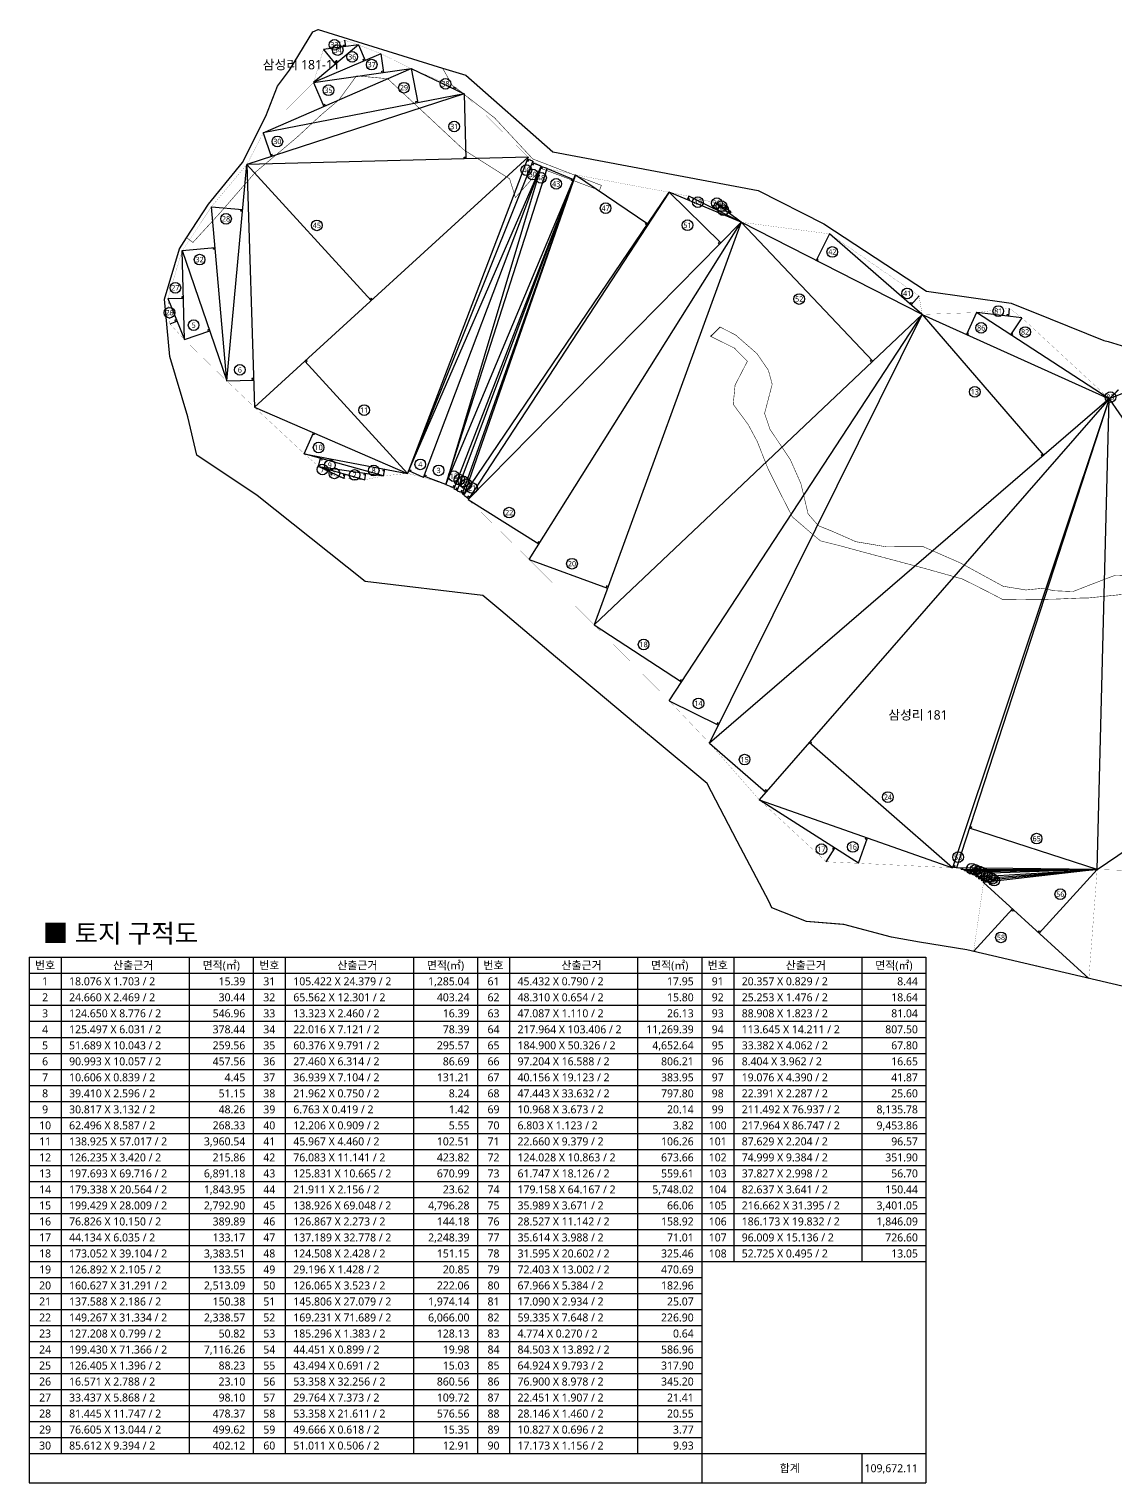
# Model space of a CAD drawing. Header units: millimetres. Extents: x 46500 to 806943, y 35288 to 580170.
# Drawn here: x 46500 to 453684, y 35288 to 580170 of the extents above; entities that cross this region are included whole.
import ezdxf
from ezdxf.enums import TextEntityAlignment as Align

# ---------------------------------------------------------------- set-up
doc = ezdxf.new("R2010")
doc.units = ezdxf.units.MM
doc.header["$LTSCALE"] = 1000
for name, color, linetype in [('AREA', 30, 'Continuous'), ('Symbol', 8, 'Continuous'), ('Table', 3, 'Continuous'), ('TEXT', 3, 'Continuous')]:
    doc.layers.add(name, color=color, linetype=linetype)
doc.styles.add('스타일1', font='malgun.ttf')
doc.styles.add('스타일2', font='malgunbd.ttf')

# ---------------------------------------------------------------- blocks, each defined once
blk = doc.blocks.new('2')
at = {"layer": 'AREA', "color": 1, "linetype": 'Continuous', "const_width": 200}
for points in [[(-554307, 224314), (-563077, 209960), (-567549, 203978), (-571949, 192711), (-580663, 175354), (-593413, 159676), (-601615, 147167), (-599252, 145397), (-589045, 156526), (-575889, 171662), (-560309, 184762), (-550886, 193482), (-544571, 198788), (-537954, 207843), (-526272, 206745), (-497787, 180116), (-480589, 169218), (-478432, 162213), (-468732, 173100), (-446939, 164908), (-446221, 166770), (-471943, 176693), (-486248, 192100), (-502139, 204355), (-505741, 210752), (-552278, 225250), (-554307, 224314)], [(-54106, -21530), (-60759, -30104), (-65343, -35822), (-83658, -49666), (-93813, -45453), (-102059, -35741), (-112021, -28204), (-122194, -27277), (-137266, -21203), (-153113, -14853), (-173845, -7672), (-189797, -2111), (-205789, 5681), (-210390, 8184), (-216229, 11370), (-222365, 15514), (-225058, 23136), (-224640, 31740), (-214834, 42428), (-218883, 51686), (-222347, 59413), (-231663, 58010), (-231974, 51314), (-232137, 49469), (-233146, 41276), (-233207, 31735), (-232412, 25679), (-231619, 20122), (-235525, 19806), (-240117, 20297), (-244326, 20481), (-253578, 20703), (-263085, 17075), (-269527, 14545), (-276473, 14848), (-281054, 15760), (-287155, 15138), (-295743, 16547), (-311919, 25371), (-316626, 27414), (-325604, 31358), (-339526, 31328), (-350917, 33244), (-354220, 34726), (-359944, 37227), (-364939, 39242), (-368761, 43646), (-371454, 54980), (-375435, 63999), (-381421, 72935), (-383007, 75278), (-385068, 81313), (-382217, 92249), (-383658, 97525), (-385496, 100174), (-387885, 103665), (-390085, 105611), (-395966, 110729), (-401796, 113707), (-405360, 110239), (-396401, 105809), (-391506, 100885), (-396130, 91924), (-396823, 84736), (-391195, 77091), (-387794, 70725), (-383804, 60616), (-379591, 52181), (-374643, 42510), (-366951, 35897), (-364183, 33563), (-356532, 31638), (-347169, 29088), (-339283, 26995), (-324724, 23116), (-320006, 21791), (-311045, 19279), (-306048, 16821), (-299548, 13499), (-295757, 11510), (-294281, 11494), (-285334, 11624), (-276735, 11685), (-267373, 12090), (-263783, 12146), (-252174, 13352), (-235321, 15169), (-233404, 14125), (-227589, 11427), (-218481, 6990), (-214381, 4984), (-210000, 2798), (-204274, -70), (-198523, -2805), (-192510, -5779), (-188515, -7230), (-182999, -9093), (-172502, -12762), (-161446, -16570), (-156860, -18407), (-133334, -27820), (-122887, -31969), (-114769, -35959), (-107426, -39419), (-91717, -51935), (-83163, -54345), (-73818, -51243), (-69551, -48376), (-60170, -42033), (-56744, -39709), (-52501, -34739), (-50568, -25065), (-50020, -22324), (-45286, -19838), (-38192, -19605), (-29436, -20242), (-27100, -20360), (-16123, -26755), (-8250, -31378), (-6032, -31406), (-4421, -24694), (-14244, -21624), (-15888, -20842), (-22480, -18257), (-33615, -13881), (-39116, -14627), (-43981, -15391), (-49976, -16209)], [(-5813, 91317), (-15365, 75374), (-18067, 70973), (-17767, 64553), (8695, 73505), (7026, 92332), (8176, 91615), (9286, 91502), (9186, 92085), (8430, 92163), (917, 96527), (-849, 96198), (-5813, 91317)], [(-17767, 64553), (-17461, 60993), (-17436, 47443), (-16408, 44299), (-12173, 32159), (-11329, 30980), (-7259, 25467), (693, 18021), (4292, 34540), (3879, 34788), (1360, 36112), (-11823, 42793), (-13429, 43571), (-17041, 62032), (-17767, 64553)], [(-49976, -16209), (-54106, -21530)], [(-50020, -22324), (-50568, -25065)], [(-6032, -31406), (-13418, -62177)]]:
    blk.add_lwpolyline(points, dxfattribs=at)
at = {"layer": 'AREA', "color": 1, "const_width": 200}
blk.add_lwpolyline([(-50020, -22324), (-45286, -19838), (-38192, -19605), (-29436, -20242), (-27100, -20360), (-16123, -26755), (-8250, -31378), (-6032, -31406), (-13418, -62177), (-14087, -64961), (-17401, -67578), (-18852, -72849), (-21449, -72235), (-33614, -71087), (-38641, -70697), (-31809, -88649), (-28562, -98493), (-28590, -98743), (-28830, -101056), (-29660, -108665), (-29796, -117460), (-29828, -121451), (-29999, -123786), (-41403, -132164), (-51505, -141906), (-57688, -144642), (-66431, -143395), (-73091, -142337), (-74485, -141968), (-81165, -141303), (-131505, -136817), (-143881, -137150), (-162074, -137644), (-177753, -138053), (-212078, -136924), (-230697, -136355), (-239675, -136080), (-248920, -133831), (-278336, -127012), (-309336, -119752), (-327065, -116798), (-337585, -114986), (-355436, -110294), (-369423, -109156), (-382367, -103993), (-383386, -101747), (-395302, -79028), (-406607, -57402), (-411248, -53471), (-433430, -35038), (-448130, -22716), (-463396, -9879), (-483932, 7439), (-490591, 13089), (-534717, 18338), (-575126, 50553), (-597795, 65715), (-601109, 80017), (-607909, 102705), (-609868, 124164), (-604332, 143022), (-601615, 147167), (-599252, 145397), (-589045, 156526), (-575889, 171662), (-560309, 184762), (-550886, 193482), (-544571, 198788), (-537954, 207843), (-526272, 206745), (-497787, 180116), (-480589, 169218), (-478432, 162213), (-468732, 173100), (-446939, 164908), (-446221, 166770), (-471943, 176693), (-486248, 192100), (-502139, 204355), (-505741, 210752), (-497045, 208043), (-464425, 179328), (-387510, 164812), (-362814, 152421), (-324392, 127155), (-292653, 122625), (-278074, 116809), (-257913, 108640), (-256295, 108291), (-249917, 106270), (-203461, 96474), (-186807, 84959), (-167003, 75040), (-148606, 65705), (-141716, 65991), (-123565, 66745), (-107437, 67331), (-103261, 65913), (-89833, 61139), (-81246, 57954), (-67692, 53032), (-52134, 57759), (-18157, 64413), (-17767, 64553), (-17461, 60993), (-17436, 47443), (-16408, 44299), (-12173, 32159), (-11329, 30980), (-7259, 25467), (693, 18021), (2427, 16388), (-2427, -16388), (-4421, -24694), (-14244, -21624), (-15888, -20842), (-22480, -18257), (-33615, -13881), (-39116, -14627), (-43981, -15391), (-49976, -16209), (-54106, -21530), (-60759, -30104), (-65343, -35822), (-83658, -49666), (-93813, -45453), (-102059, -35741), (-112021, -28204), (-122194, -27277), (-137266, -21203), (-153113, -14853), (-173845, -7672), (-189797, -2111), (-205789, 5681), (-210390, 8184), (-216229, 11370), (-222365, 15514), (-225058, 23136), (-224640, 31740), (-214834, 42428), (-218883, 51686), (-222347, 59413), (-231663, 58010), (-231974, 51314), (-232137, 49469), (-233146, 41276), (-233207, 31735), (-232412, 25679), (-231619, 20122), (-235525, 19806), (-240117, 20297), (-244326, 20481), (-253578, 20703), (-263085, 17075), (-269527, 14545), (-276473, 14848), (-281054, 15760), (-287155, 15138), (-295743, 16547), (-311919, 25371), (-316626, 27414), (-325604, 31358), (-339526, 31328), (-350917, 33244), (-354220, 34726), (-359944, 37227), (-364939, 39242), (-368761, 43646), (-371454, 54980), (-375435, 63999), (-381421, 72935), (-383007, 75278), (-385068, 81313), (-382217, 92249), (-383658, 97525), (-385496, 100174), (-387885, 103665), (-390085, 105611), (-395966, 110729), (-401685, 113650), (-405190, 110154), (-396401, 105809), (-391506, 100885), (-396130, 91924), (-396823, 84736), (-391195, 77091), (-387794, 70725), (-383804, 60616), (-379591, 52181), (-374643, 42510), (-366951, 35897), (-364183, 33563), (-356532, 31638), (-347169, 29088), (-339283, 26995), (-324724, 23116), (-320006, 21791), (-311045, 19279), (-306048, 16821), (-299548, 13499), (-295757, 11510), (-294281, 11494), (-285334, 11624), (-276735, 11685), (-267373, 12090), (-263783, 12146), (-252174, 13352), (-235321, 15169), (-233404, 14125), (-227589, 11427), (-218481, 6990), (-214381, 4984), (-210000, 2798), (-204274, -70), (-198523, -2805), (-192510, -5779), (-188515, -7230), (-182999, -9093), (-172502, -12762), (-161446, -16570), (-156860, -18407), (-133334, -27820), (-122887, -31969), (-114769, -35959), (-107426, -39419), (-91717, -51935), (-83163, -54345), (-73818, -51243), (-69551, -48376), (-60170, -42033), (-56744, -39709), (-52501, -34739), (-50568, -25065)], dxfattribs=at)
at = {"layer": 'AREA', "color": 1, "linetype": 'Continuous', "const_width": 200}
blk.add_lwpolyline([(-148606, 65705), (-123565, 66745), (-107437, 67331), (-103261, 65913), (-89833, 61139), (-81246, 57954), (-67692, 53032), (-52134, 57759), (-18157, 64413), (-17767, 64553), (-18067, 70973), (-15365, 75374), (-5813, 91317), (-849, 96198), (-7997, 94867), (-13891, 96293), (-29899, 97698), (-29655, 97948), (-30095, 97945), (-30100, 97941), (-42679, 97845), (-51861, 98663), (-55150, 99297), (-60075, 100489), (-65342, 102620), (-75579, 108362), (-87040, 115221), (-93242, 118625), (-108336, 126308), (-114737, 125657), (-125280, 129734), (-134826, 133740), (-146270, 138374), (-165606, 140218), (-183960, 142816), (-191517, 144416), (-198495, 146048), (-211694, 135898), (-214378, 133834), (-249917, 106270), (-203461, 96474), (-186807, 84959)], close=True, dxfattribs=at)

msp = doc.modelspace()

# ---------------------------------------------------------------- linework, layer by layer
at = {"color": 1}
msp.add_lwpolyline([(458211, 220981), (428795, 227801), (397795, 235060), (380066, 238014), (369546, 239826), (351695, 244518), (337708, 245656), (324764, 250820), (323745, 253065), (311829, 275784), (300524, 297410), (295883, 301342), (273701, 319775), (259001, 332096), (243735, 344934), (223199, 362252), (216540, 367902), (172414, 373150), (132005, 405365), (109336, 420527), (106022, 434829), (99222, 457518), (97263, 478976), (102799, 497834), (105516, 501979), (113718, 514489), (126468, 530167), (135182, 547523), (139582, 558791), (144054, 564773), (152824, 579126), (154853, 580063), (201390, 565565), (210086, 562855), (242706, 534140), (319621, 519625), (344317, 507233), (382739, 481968), (414478, 477437), (429057, 471621), (449218, 463452), (450836, 463103), (457214, 461082)], dxfattribs=at)
at = {"color": 3, "const_width": 50}
msp.add_lwpolyline([(574324, 261764), (446672, 265161), (443556, 224379), (400383, 234454), (404097, 260297), (403394, 260923), (402353, 261744), (401319, 262474), (399608, 263525), (398381, 264154), (397018, 264761), (395661, 265270), (393950, 265786), (392514, 265853), (357191, 267521), (345126, 268091), (320045, 291351), (301396, 312579), (286313, 328449), (258196, 356893), (233838, 381413), (210966, 403906), (209362, 405446), (208703, 405984), (207740, 406563), (206888, 407164), (205641, 407813), (202616, 409471), (194244, 412143), (188318, 413640), (179289, 412717), (172249, 411252), (164469, 411736), (159847, 413002), (154888, 416287), (149610, 421014), (130951, 438433), (120577, 448282), (104686, 463781), (99299, 469649), (98460, 479138), (103908, 497210), (114811, 513590), (128067, 529381), (134261, 541285), (153057, 560142), (156761, 572498), (164708, 576025), (169970, 574236), (178308, 570933), (189624, 565376), (206299, 558282), (209449, 555954), (233450, 532211), (235281, 530631), (238319, 528743), (240606, 527915), (251179, 525555), (286338, 519005), (293655, 517504), (303486, 515040), (307761, 513167), (309412, 511782), (313289, 507778), (346401, 503413), (379937, 480152), (381085, 473243), (401412, 473918), (413747, 475485), (418395, 472010), (451177, 441607), (454400, 445120)], dxfattribs=at)
at = {"layer": 'AREA'}
for p, q in [((169970, 574236), (153057, 560142)), ((169970, 574236), (156761, 572498)), ((178308, 570933), (153057, 560142)), ((134261, 541285), (189624, 565376)), ((153057, 560142), (189624, 565376)), ((189624, 565376), (209449, 555954)), ((209449, 555954), (128067, 529381)), ((209449, 555954), (134261, 541285)), ((120577, 448282), (128067, 529381)), ((233450, 532211), (128067, 529381)), ((128067, 529381), (130951, 438433)), ((130951, 438433), (233450, 532211)), ((233450, 532211), (188318, 413640)), ((235281, 530631), (188318, 413640)), ((188318, 413640), (238319, 528743)), ((194244, 412143), (238319, 528743)), ((238319, 528743), (202616, 409471)), ((202616, 409471), (240606, 527915)), ((202616, 409471), (251179, 525555)), ((251179, 525555), (205641, 407813)), ((206888, 407164), (251179, 525555)), ((251179, 525555), (208703, 405984)), ((251179, 525555), (209362, 405446)), ((209362, 405446), (286338, 519005)), ((286338, 519005), (210966, 403906)), ((313289, 507778), (286338, 519005)), ((120577, 448282), (114811, 513590)), ((313289, 507778), (293655, 517504)), ((313289, 507778), (303486, 515040)), ((309412, 511782), (303486, 515040)), ((210966, 403906), (313289, 507778)), ((233838, 381413), (313289, 507778)), ((313289, 507778), (258196, 356893)), ((381085, 473243), (313289, 507778)), ((381085, 473243), (346401, 503413)), ((103908, 497210), (120577, 448282)), ((104686, 463781), (103908, 497210)), ((98460, 479138), (104686, 463781)), ((533729, 474588), (451177, 441607)), ((258196, 356893), (381085, 473243)), ((286313, 328449), (381085, 473243)), ((301396, 312579), (381085, 473243)), ((381085, 473243), (451177, 441607)), ((451177, 441607), (401412, 473918)), ((418395, 472010), (401412, 473918)), ((451177, 441607), (301396, 312579)), ((451177, 441607), (320045, 291351)), ((451177, 441607), (392514, 265853)), ((451177, 441607), (393950, 265786)), ((446672, 265161), (451177, 441607)), ((454598, 444937), (451177, 441607)), ((451177, 441607), (574324, 261764)), ((130951, 438433), (188318, 413640)), ((149610, 421014), (188318, 413640)), ((179289, 412717), (149610, 421014)), ((154888, 416287), (179289, 412717)), ((164469, 411736), (154888, 416287)), ((154888, 416287), (172249, 411252)), ((320045, 291351), (392514, 265853)), ((357191, 267521), (320045, 291351)), ((446672, 265161), (393950, 265786)), ((395661, 265270), (446672, 265161)), ((397018, 264761), (446672, 265161)), ((446672, 265161), (398381, 264154)), ((446672, 265161), (399608, 263525)), ((401319, 262474), (446672, 265161)), ((402353, 261744), (446672, 265161)), ((446672, 265161), (403394, 260923)), ((446672, 265161), (404097, 260297)), ((443556, 224379), (404097, 260297))]:
    msp.add_line(p, q, dxfattribs=at)
at = {"layer": 'Symbol'}
for p, q in [((156761, 572498), (161320, 567027)), ((164708, 576025), (165029, 573586)), ((169970, 574236), (172451, 568430)), ((178308, 570933), (179315, 563900)), ((189624, 565376), (192121, 552574)), ((153057, 560142), (156964, 551164)), ((206299, 558282), (205977, 557604)), ((209449, 555954), (210104, 531584)), ((134261, 541285), (137177, 532355)), ((128067, 529381), (174676, 478437)), ((235281, 530631), (233157, 531439)), ((238319, 528743), (235050, 530056)), ((240606, 527915), (238280, 528611)), ((240606, 527915), (250444, 523799)), ((251179, 525555), (278311, 507164)), ((286338, 519005), (305629, 500002)), ((114811, 513590), (126509, 512509)), ((293655, 517504), (293106, 516185)), ((303486, 515040), (302529, 513108)), ((307761, 513167), (307559, 512801)), ((309412, 511782), (308871, 511051)), ((313289, 507778), (362577, 455719)), ((346401, 503413), (341344, 493486)), ((103908, 497210), (116162, 498291)), ((379937, 480152), (377010, 476787)), ((98460, 479138), (104326, 479274)), ((413747, 475485), (413419, 472569)), ((99299, 469649), (101882, 470696)), ((381085, 473243), (426586, 420423)), ((401412, 473918), (397718, 465735)), ((418395, 472010), (414230, 465595)), ((104686, 463781), (114193, 467020)), ((188318, 413640), (149831, 455707)), ((120577, 448282), (130629, 448601)), ((149610, 421014), (153016, 428897)), ((154888, 416287), (155732, 419303)), ((179289, 412717), (179775, 415268)), ((194244, 412143), (188712, 414546)), ((159847, 413002), (160207, 413760)), ((164469, 411736), (164943, 413371)), ((172249, 411252), (172606, 413695)), ((202616, 409471), (194407, 412574)), ((202616, 409471), (205805, 408238)), ((205641, 407813), (206948, 407323)), ((206888, 407164), (208872, 406459)), ((208703, 405984), (209458, 405721)), ((209362, 405446), (211191, 404249)), ((210966, 403906), (237493, 387227)), ((233838, 381413), (263230, 370681)), ((258196, 356893), (290914, 335478)), ((286313, 328449), (304735, 319311)), ((446672, 265161), (531992, 323585)), ((301396, 312579), (322499, 294163)), ((392514, 265853), (338746, 312779)), ((446672, 265161), (398817, 280738)), ((345126, 268091), (348385, 273171)), ((357191, 267521), (360560, 277096)), ((393950, 265786), (392638, 266223)), ((395661, 265270), (395667, 265765)), ((397018, 264761), (397019, 265267)), ((398381, 264154), (398376, 264772)), ((399608, 263525), (399594, 264179)), ((401319, 262474), (401280, 263583)), ((402353, 261744), (402306, 262533)), ((403394, 260923), (403325, 261819)), ((446672, 265161), (424958, 241308)), ((404097, 260297), (404030, 260985)), ((400383, 234454), (414931, 250436))]:
    msp.add_line(p, q, dxfattribs=at)
for points in [[(164434, 573508), (164356, 574103), (164951, 574181)], [(161781, 567412), (161397, 567873), (160936, 567488)], [(171900, 568194), (171664, 568746), (172215, 568982)], [(178721, 563815), (178636, 564409), (179230, 564494)], [(205435, 557862), (205692, 558404), (206234, 558146)], [(157514, 551404), (157274, 551954), (156724, 551714)], [(191533, 552459), (191418, 553048), (192007, 553163)], [(137748, 532542), (137561, 533112), (136991, 532926)], [(209504, 531568), (209488, 532167), (210088, 532183)], [(232943, 530879), (233504, 530665), (233718, 531226)], [(234827, 529499), (235383, 529276), (235607, 529832)], [(238108, 528036), (238683, 527864), (238855, 528439)], [(250213, 523245), (249659, 523477), (249891, 524030)], [(126454, 511912), (125856, 511967), (125911, 512565)], [(293660, 515955), (293891, 516509), (293337, 516739)], [(303067, 512842), (303333, 513379), (302796, 513646)], [(307033, 513090), (307322, 513615), (307848, 513326)], [(277975, 506667), (277478, 507004), (277815, 507501)], [(308389, 511408), (308746, 511890), (309228, 511533)], [(116215, 497694), (115617, 497641), (115564, 498239)], [(305208, 499574), (304780, 499995), (305202, 500423)], [(341879, 493214), (342151, 493749), (341617, 494021)], [(104312, 479874), (103712, 479860), (103726, 479260)], [(175118, 478842), (174713, 479285), (174271, 478880)], [(376558, 477181), (376951, 477633), (377404, 477240)], [(101657, 471252), (101101, 471027), (101326, 470471)], [(412823, 472636), (412890, 473232), (413486, 473165)], [(114000, 467588), (113432, 467394), (113625, 466827)], [(398265, 465488), (398512, 466035), (397965, 466282)], [(414733, 465269), (415060, 465772), (414556, 466099)], [(150274, 456112), (150679, 455669), (150236, 455264)], [(362141, 455307), (361729, 455743), (362164, 456155)], [(130610, 449201), (130010, 449182), (130029, 448582)], [(153567, 428659), (153329, 428108), (152778, 428346)], [(426131, 420031), (425740, 420486), (426194, 420877)], [(156309, 419141), (156148, 418564), (155570, 418725)], [(179185, 415380), (179073, 414790), (179662, 414678)], [(188951, 415096), (189501, 414857), (189262, 414307)], [(159665, 414018), (159408, 413476), (159950, 413218)], [(164367, 413538), (164199, 412962), (164776, 412795)], [(172012, 413782), (171925, 413188), (172519, 413101)], [(194619, 413135), (195180, 412923), (194968, 412362)], [(206021, 408797), (205462, 409014), (205245, 408454)], [(207158, 407885), (206596, 408096), (206386, 407534)], [(209073, 407025), (208507, 407225), (208306, 406660)], [(209655, 406288), (209088, 406485), (208891, 405918)], [(211520, 404751), (211018, 405079), (210689, 404577)], [(237812, 387735), (237305, 388054), (236985, 387546)], [(263436, 371245), (262872, 371450), (262667, 370887)], [(291243, 335980), (290741, 336309), (290412, 335807)], [(305002, 319849), (304464, 320115), (304198, 319578)], [(339140, 313231), (339592, 312836), (339198, 312384)], [(322893, 294615), (322441, 295009), (322047, 294557)], [(399002, 281308), (399573, 281122), (399387, 280552)], [(347880, 273495), (347556, 272990), (348061, 272666)], [(359994, 277296), (359795, 276730), (360361, 276530)], [(392828, 266793), (393397, 266603), (393207, 266033)], [(396267, 265758), (396260, 265158), (395660, 265165)], [(397619, 265266), (397618, 264666), (397018, 264667)], [(398976, 264777), (398981, 264177), (398381, 264172)], [(400194, 264192), (400207, 263592), (399607, 263579)], [(401880, 263604), (401901, 263004), (401301, 262984)], [(402905, 262568), (402940, 261969), (402341, 261934)], [(403923, 261865), (403969, 261267), (403371, 261221)], [(404627, 261044), (404686, 260447), (404088, 260388)], [(415374, 250032), (414970, 249588), (414527, 249992)], [(424515, 241712), (424918, 242156), (425362, 241752)]]:
    msp.add_lwpolyline(points, dxfattribs=at)
at = {"layer": 'Table', "color": 2}
for p, q in [((46500, 232288), (46500, 35288)), ((46500, 232288), (382500, 232288)), ((130500, 232288), (130500, 46288)), ((214500, 232288), (214500, 46288)), ((298500, 232288), (298500, 35288)), ((382500, 232288), (382500, 35288)), ((46500, 226288), (382500, 226288)), ((46500, 46288), (382500, 46288)), ((46500, 35288), (382500, 35288))]:
    msp.add_line(p, q, dxfattribs=at)
at = {"layer": 'Table', "color": 6}
for p, q in [((58500, 232288), (58500, 46288)), ((106500, 232288), (106500, 46288)), ((142500, 232288), (142500, 46288)), ((190500, 232288), (190500, 46288)), ((226500, 232288), (226500, 46288)), ((274500, 232288), (274500, 46288)), ((310500, 232288), (310500, 118288)), ((358500, 232288), (358500, 118288)), ((46500, 220288), (382500, 220288)), ((46500, 214288), (382500, 214288)), ((46500, 208288), (382500, 208288)), ((46500, 202288), (382500, 202288)), ((46500, 196288), (382500, 196288)), ((46500, 190288), (382500, 190288)), ((46500, 184288), (382500, 184288)), ((46500, 178288), (382500, 178288)), ((46500, 172288), (382500, 172288)), ((46500, 166288), (382500, 166288)), ((46500, 160288), (382500, 160288)), ((46500, 154288), (382500, 154288)), ((46500, 148288), (382500, 148288)), ((46500, 142288), (382500, 142288)), ((46500, 136288), (382500, 136288)), ((46500, 130288), (382500, 130288)), ((46500, 124288), (382500, 124288)), ((46500, 118288), (382500, 118288)), ((46500, 112288), (298500, 112288)), ((46500, 106288), (298500, 106288)), ((46500, 100288), (298500, 100288)), ((46500, 94288), (298500, 94288)), ((46500, 88288), (298500, 88288)), ((46500, 82288), (298500, 82288)), ((46500, 76288), (298500, 76288)), ((46500, 70288), (298500, 70288)), ((46500, 64288), (298500, 64288)), ((46500, 58288), (298500, 58288)), ((46500, 52288), (298500, 52288))]:
    msp.add_line(p, q, dxfattribs=at)
at = {"layer": 'Table'}
msp.add_line((358500, 46288), (358500, 35288), dxfattribs=at)
at = {"layer": 'TEXT'}
for centre in [(160903, 574284), (162113, 572324), (167532, 569761), (174852, 566850), (202525, 559660), (158678, 557249), (186947, 558209), (205778, 543662), (139522, 538062), (232796, 527297), (235195, 525688), (238296, 524431), (243981, 522166), (262501, 513049), (297073, 515307), (304155, 514911), (305927, 513797), (306592, 512298), (120292, 509067), (154323, 506609), (293176, 506654), (347437, 496634), (110387, 493766), (101300, 483205), (335028, 478998), (375456, 481095), (99088, 473880), (409608, 474473), (108150, 469187), (403211, 468181), (419667, 466625), (125476, 452440), (400805, 444222), (451628, 442234), (172026, 437373), (154985, 423369), (156414, 415098), (159162, 416718), (160864, 413667), (168469, 413052), (175602, 414741), (193072, 417013), (199926, 414764), (205653, 412585), (207696, 411314), (209219, 410581), (210396, 409630), (212468, 408194), (226359, 398953), (249906, 379804), (276746, 349532), (297302, 327463), (314578, 306385), (368260, 292330), (423982, 276753), (343388, 272791), (355102, 273637), (394560, 269799), (399664, 265470), (401019, 265006), (402378, 264495), (403600, 263936), (405297, 263168), (406322, 262375), (407347, 261679), (408045, 261031), (432857, 255927), (410615, 239753)]:
    msp.add_circle(centre, 2000, dxfattribs=at)

# ---------------------------------------------------------------- block references
msp.add_blockref('2', (707131, 354812))

# ---------------------------------------------------------------- texts
at = {"layer": 'TEXT', "style": '스타일1'}
for s, height, p in [('33', 2000, (160903, 574284)), ('34', 2000, (162113, 572324)), ('36', 2000, (167532, 569761)), ('37', 2000, (174852, 566850)), ('35', 2000, (158678, 557249)), ('29', 2000, (186947, 558209)), ('38', 2000, (202525, 559660)), ('31', 2000, (205778, 543662)), ('30', 2000, (139522, 538062)), ('46', 2000, (232796, 527297)), ('50', 2000, (235195, 525688)), ('48', 2000, (238296, 524431)), ('43', 2000, (243981, 522166)), ('47', 2000, (262501, 513049)), ('49', 2000, (297073, 515307)), ('39', 2000, (304155, 514911)), ('40', 2000, (305927, 513797)), ('44', 2000, (306592, 512298)), ('28', 2000, (120292, 509067)), ('45', 2000, (154323, 506609)), ('51', 2000, (293176, 506654)), ('42', 2000, (347437, 496634)), ('32', 2000, (110387, 493766)), ('27', 2000, (101300, 483205)), ('52', 2000, (335028, 478998)), ('41', 2000, (375456, 481095)), ('26', 2000, (99088, 473880)), ('81', 2000, (409608, 474473)), ('5', 2000, (108150, 469187)), ('86', 2000, (403211, 468181)), ('82', 2000, (419667, 466625)), ('6', 2000, (125476, 452440)), ('13', 2000, (400805, 444222)), ('83', 2000, (451628, 442234)), ('11', 2000, (172026, 437373)), ('10', 2000, (154985, 423369)), ('7', 2000, (156414, 415098)), ('9', 2000, (159162, 416718)), ('1', 2000, (160864, 413667)), ('8', 2000, (175602, 414741)), ('4', 2000, (193072, 417013)), ('3', 2000, (199926, 414764)), ('2', 2000, (168469, 413052)), ('12', 2000, (205653, 412585)), ('25', 2000, (207696, 411314)), ('19', 2000, (209219, 410581)), ('23', 2000, (210396, 409630)), ('21', 2000, (212468, 408194)), ('22', 2000, (226359, 398953)), ('20', 2000, (249906, 379804)), ('18', 2000, (276746, 349532)), ('14', 2000, (297302, 327463)), ('15', 2000, (314578, 306385)), ('24', 2000, (368260, 292330)), ('17', 2000, (343388, 272791)), ('16', 2000, (355102, 273637)), ('65', 2000, (423982, 276753)), ('53', 2000, (394560, 269799)), ('108', 2000, (399664, 265470)), ('60', 2000, (401019, 265006)), ('59', 2000, (402378, 264495)), ('62', 2000, (403600, 263936)), ('63', 2000, (405297, 263168)), ('61', 2000, (406322, 262375)), ('54', 2000, (407347, 261679)), ('55', 2000, (408045, 261031)), ('56', 2000, (432857, 255927)), ('58', 2000, (410615, 239753)), ('번호', 3000, (52500, 229288)), ('산출근거', 3000, (85500, 229288)), ('면적(㎡)', 3000, (118500, 229288)), ('번호', 3000, (136500, 229288)), ('산출근거', 3000, (169500, 229288)), ('면적(㎡)', 3000, (202500, 229288)), ('번호', 3000, (220500, 229288)), ('산출근거', 3000, (253500, 229288)), ('면적(㎡)', 3000, (286500, 229288)), ('번호', 3000, (304500, 229288)), ('산출근거', 3000, (337500, 229288)), ('면적(㎡)', 3000, (370500, 229288)), ('1', 3000, (52500, 223288)), ('31', 3000, (136500, 223288)), ('61', 3000, (220500, 223288)), ('91', 3000, (304500, 223288)), ('2', 3000, (52500, 217288)), ('32', 3000, (136500, 217288)), ('62', 3000, (220500, 217288)), ('92', 3000, (304500, 217288)), ('3', 3000, (52500, 211288)), ('33', 3000, (136500, 211288)), ('63', 3000, (220500, 211288)), ('93', 3000, (304500, 211288)), ('4', 3000, (52500, 205288)), ('34', 3000, (136500, 205288)), ('64', 3000, (220500, 205288)), ('94', 3000, (304500, 205288)), ('5', 3000, (52500, 199288)), ('35', 3000, (136500, 199288)), ('65', 3000, (220500, 199288)), ('95', 3000, (304500, 199288)), ('6', 3000, (52500, 193288)), ('36', 3000, (136500, 193288)), ('66', 3000, (220500, 193288)), ('96', 3000, (304500, 193288)), ('7', 3000, (52500, 187288)), ('37', 3000, (136500, 187288)), ('67', 3000, (220500, 187288)), ('97', 3000, (304500, 187288)), ('8', 3000, (52500, 181288)), ('38', 3000, (136500, 181288)), ('68', 3000, (220500, 181288)), ('98', 3000, (304500, 181288)), ('9', 3000, (52500, 175288)), ('39', 3000, (136500, 175288)), ('69', 3000, (220500, 175288)), ('99', 3000, (304500, 175288)), ('10', 3000, (52500, 169288)), ('40', 3000, (136500, 169288)), ('70', 3000, (220500, 169288)), ('100', 3000, (304500, 169288)), ('11', 3000, (52500, 163288)), ('41', 3000, (136500, 163288)), ('71', 3000, (220500, 163288)), ('101', 3000, (304500, 163288)), ('12', 3000, (52500, 157288)), ('42', 3000, (136500, 157288)), ('72', 3000, (220500, 157288)), ('102', 3000, (304500, 157288)), ('13', 3000, (52500, 151288)), ('43', 3000, (136500, 151288)), ('73', 3000, (220500, 151288)), ('103', 3000, (304500, 151288)), ('14', 3000, (52500, 145288)), ('44', 3000, (136500, 145288)), ('74', 3000, (220500, 145288)), ('104', 3000, (304500, 145288)), ('15', 3000, (52500, 139288)), ('45', 3000, (136500, 139288)), ('75', 3000, (220500, 139288)), ('105', 3000, (304500, 139288)), ('16', 3000, (52500, 133288)), ('46', 3000, (136500, 133288)), ('76', 3000, (220500, 133288)), ('106', 3000, (304500, 133288)), ('17', 3000, (52500, 127288)), ('47', 3000, (136500, 127288)), ('77', 3000, (220500, 127288)), ('107', 3000, (304500, 127288)), ('18', 3000, (52500, 121288)), ('48', 3000, (136500, 121288)), ('78', 3000, (220500, 121288)), ('108', 3000, (304500, 121288)), ('19', 3000, (52500, 115288)), ('49', 3000, (136500, 115288)), ('79', 3000, (220500, 115288)), ('20', 3000, (52500, 109288)), ('50', 3000, (136500, 109288)), ('80', 3000, (220500, 109288)), ('21', 3000, (52500, 103288)), ('51', 3000, (136500, 103288)), ('81', 3000, (220500, 103288)), ('22', 3000, (52500, 97288)), ('52', 3000, (136500, 97288)), ('82', 3000, (220500, 97288)), ('23', 3000, (52500, 91288)), ('53', 3000, (136500, 91288)), ('83', 3000, (220500, 91288)), ('24', 3000, (52500, 85288)), ('54', 3000, (136500, 85288)), ('84', 3000, (220500, 85288)), ('25', 3000, (52500, 79288)), ('55', 3000, (136500, 79288)), ('85', 3000, (220500, 79288)), ('26', 3000, (52500, 73288)), ('56', 3000, (136500, 73288)), ('86', 3000, (220500, 73288)), ('27', 3000, (52500, 67288)), ('57', 3000, (136500, 67288)), ('87', 3000, (220500, 67288)), ('28', 3000, (52500, 61288)), ('58', 3000, (136500, 61288)), ('88', 3000, (220500, 61288)), ('29', 3000, (52500, 55288)), ('59', 3000, (136500, 55288)), ('89', 3000, (220500, 55288)), ('30', 3000, (52500, 49288)), ('60', 3000, (136500, 49288)), ('90', 3000, (220500, 49288)), ('합계', 3000, (331500, 40788))]:
    msp.add_text(s, height=height, dxfattribs=at).set_placement(p, align=Align.MIDDLE_CENTER)
at = {"layer": 'TEXT', "color": 3, "style": '스타일1'}
for s, p in [('삼성리 181-11', (148484, 566832)), ('삼성리 181', (379522, 323124))]:
    msp.add_text(s, height=3500, dxfattribs=at).set_placement(p, align=Align.MIDDLE_CENTER)
at = {"layer": 'TEXT', "style": '스타일2'}
msp.add_text('■ 토지 구적도', height=7000, dxfattribs=at).set_placement((51642, 237795))
at = {"layer": 'TEXT', "style": '스타일1'}
for s, p in [('18.076 X 1.703 / 2', (61500, 223288)), ('105.422 X 24.379 / 2', (145500, 223288)), ('45.432 X 0.790 / 2', (229500, 223288)), ('20.357 X 0.829 / 2', (313500, 223288)), ('24.660 X 2.469 / 2', (61500, 217288)), ('65.562 X 12.301 / 2', (145500, 217288)), ('48.310 X 0.654 / 2', (229500, 217288)), ('25.253 X 1.476 / 2', (313500, 217288)), ('124.650 X 8.776 / 2', (61500, 211288)), ('13.323 X 2.460 / 2', (145500, 211288)), ('47.087 X 1.110 / 2', (229500, 211288)), ('88.908 X 1.823 / 2', (313500, 211288)), ('125.497 X 6.031 / 2', (61500, 205288)), ('22.016 X 7.121 / 2', (145500, 205288)), ('217.964 X 103.406 / 2', (229500, 205288)), ('113.645 X 14.211 / 2', (313500, 205288)), ('51.689 X 10.043 / 2', (61500, 199288)), ('60.376 X 9.791 / 2', (145500, 199288)), ('184.900 X 50.326 / 2', (229500, 199288)), ('33.382 X 4.062 / 2', (313500, 199288)), ('90.993 X 10.057 / 2', (61500, 193288)), ('27.460 X 6.314 / 2', (145500, 193288)), ('97.204 X 16.588 / 2', (229500, 193288)), ('8.404 X 3.962 / 2', (313500, 193288)), ('10.606 X 0.839 / 2', (61500, 187288)), ('36.939 X 7.104 / 2', (145500, 187288)), ('40.156 X 19.123 / 2', (229500, 187288)), ('19.076 X 4.390 / 2', (313500, 187288)), ('39.410 X 2.596 / 2', (61500, 181288)), ('21.962 X 0.750 / 2', (145500, 181288)), ('47.443 X 33.632 / 2', (229500, 181288)), ('22.391 X 2.287 / 2', (313500, 181288)), ('30.817 X 3.132 / 2', (61500, 175288)), ('6.763 X 0.419 / 2', (145500, 175288)), ('10.968 X 3.673 / 2', (229500, 175288)), ('211.492 X 76.937 / 2', (313500, 175288)), ('62.496 X 8.587 / 2', (61500, 169288)), ('12.206 X 0.909 / 2', (145500, 169288)), ('6.803 X 1.123 / 2', (229500, 169288)), ('217.964 X 86.747 / 2', (313500, 169288)), ('138.925 X 57.017 / 2', (61500, 163288)), ('45.967 X 4.460 / 2', (145500, 163288)), ('22.660 X 9.379 / 2', (229500, 163288)), ('87.629 X 2.204 / 2', (313500, 163288)), ('126.235 X 3.420 / 2', (61500, 157288)), ('76.083 X 11.141 / 2', (145500, 157288)), ('124.028 X 10.863 / 2', (229500, 157288)), ('74.999 X 9.384 / 2', (313500, 157288)), ('197.693 X 69.716 / 2', (61500, 151288)), ('125.831 X 10.665 / 2', (145500, 151288)), ('61.747 X 18.126 / 2', (229500, 151288)), ('37.827 X 2.998 / 2', (313500, 151288)), ('179.338 X 20.564 / 2', (61500, 145288)), ('21.911 X 2.156 / 2', (145500, 145288)), ('179.158 X 64.167 / 2', (229500, 145288)), ('82.637 X 3.641 / 2', (313500, 145288)), ('199.429 X 28.009 / 2', (61500, 139288)), ('138.926 X 69.048 / 2', (145500, 139288)), ('35.989 X 3.671 / 2', (229500, 139288)), ('216.662 X 31.395 / 2', (313500, 139288)), ('76.826 X 10.150 / 2', (61500, 133288)), ('126.867 X 2.273 / 2', (145500, 133288)), ('28.527 X 11.142 / 2', (229500, 133288)), ('186.173 X 19.832 / 2', (313500, 133288)), ('44.134 X 6.035 / 2', (61500, 127288)), ('137.189 X 32.778 / 2', (145500, 127288)), ('35.614 X 3.988 / 2', (229500, 127288)), ('96.009 X 15.136 / 2', (313500, 127288)), ('173.052 X 39.104 / 2', (61500, 121288)), ('124.508 X 2.428 / 2', (145500, 121288)), ('31.595 X 20.602 / 2', (229500, 121288)), ('52.725 X 0.495 / 2', (313500, 121288)), ('126.892 X 2.105 / 2', (61500, 115288)), ('29.196 X 1.428 / 2', (145500, 115288)), ('72.403 X 13.002 / 2', (229500, 115288)), ('160.627 X 31.291 / 2', (61500, 109288)), ('126.065 X 3.523 / 2', (145500, 109288)), ('67.966 X 5.384 / 2', (229500, 109288)), ('137.588 X 2.186 / 2', (61500, 103288)), ('145.806 X 27.079 / 2', (145500, 103288)), ('17.090 X 2.934 / 2', (229500, 103288)), ('149.267 X 31.334 / 2', (61500, 97288)), ('169.231 X 71.689 / 2', (145500, 97288)), ('59.335 X 7.648 / 2', (229500, 97288)), ('127.208 X 0.799 / 2', (61500, 91288)), ('185.296 X 1.383 / 2', (145500, 91288)), ('4.774 X 0.270 / 2', (229500, 91288)), ('199.430 X 71.366 / 2', (61500, 85288)), ('44.451 X 0.899 / 2', (145500, 85288)), ('84.503 X 13.892 / 2', (229500, 85288)), ('126.405 X 1.396 / 2', (61500, 79288)), ('43.494 X 0.691 / 2', (145500, 79288)), ('64.924 X 9.793 / 2', (229500, 79288)), ('16.571 X 2.788 / 2', (61500, 73288)), ('53.358 X 32.256 / 2', (145500, 73288)), ('76.900 X 8.978 / 2', (229500, 73288)), ('33.437 X 5.868 / 2', (61500, 67288)), ('29.764 X 7.373 / 2', (145500, 67288)), ('22.451 X 1.907 / 2', (229500, 67288)), ('81.445 X 11.747 / 2', (61500, 61288)), ('53.358 X 21.611 / 2', (145500, 61288)), ('28.146 X 1.460 / 2', (229500, 61288)), ('76.605 X 13.044 / 2', (61500, 55288)), ('49.666 X 0.618 / 2', (145500, 55288)), ('10.827 X 0.696 / 2', (229500, 55288)), ('85.612 X 9.394 / 2', (61500, 49288)), ('51.011 X 0.506 / 2', (145500, 49288)), ('17.173 X 1.156 / 2', (229500, 49288))]:
    msp.add_text(s, height=3000, dxfattribs=at).set_placement(p, align=Align.MIDDLE_LEFT)
for s, p in [('15.39', (127500, 223288)), ('1,285.04', (211500, 223288)), ('17.95', (295500, 223288)), ('8.44', (379500, 223288)), ('30.44', (127500, 217288)), ('403.24', (211500, 217288)), ('15.80', (295500, 217288)), ('18.64', (379500, 217288)), ('546.96', (127500, 211288)), ('16.39', (211500, 211288)), ('26.13', (295500, 211288)), ('81.04', (379500, 211288)), ('378.44', (127500, 205288)), ('78.39', (211500, 205288)), ('11,269.39', (295500, 205288)), ('807.50', (379500, 205288)), ('259.56', (127500, 199288)), ('295.57', (211500, 199288)), ('4,652.64', (295500, 199288)), ('67.80', (379500, 199288)), ('457.56', (127500, 193288)), ('86.69', (211500, 193288)), ('806.21', (295500, 193288)), ('16.65', (379500, 193288)), ('4.45', (127500, 187288)), ('131.21', (211500, 187288)), ('383.95', (295500, 187288)), ('41.87', (379500, 187288)), ('51.15', (127500, 181288)), ('8.24', (211500, 181288)), ('797.80', (295500, 181288)), ('25.60', (379500, 181288)), ('48.26', (127500, 175288)), ('1.42', (211500, 175288)), ('20.14', (295500, 175288)), ('8,135.78', (379500, 175288)), ('268.33', (127500, 169288)), ('5.55', (211500, 169288)), ('3.82', (295500, 169288)), ('9,453.86', (379500, 169288)), ('3,960.54', (127500, 163288)), ('102.51', (211500, 163288)), ('106.26', (295500, 163288)), ('96.57', (379500, 163288)), ('215.86', (127500, 157288)), ('423.82', (211500, 157288)), ('673.66', (295500, 157288)), ('351.90', (379500, 157288)), ('6,891.18', (127500, 151288)), ('670.99', (211500, 151288)), ('559.61', (295500, 151288)), ('56.70', (379500, 151288)), ('1,843.95', (127500, 145288)), ('23.62', (211500, 145288)), ('5,748.02', (295500, 145288)), ('150.44', (379500, 145288)), ('2,792.90', (127500, 139288)), ('4,796.28', (211500, 139288)), ('66.06', (295500, 139288)), ('3,401.05', (379500, 139288)), ('389.89', (127500, 133288)), ('144.18', (211500, 133288)), ('158.92', (295500, 133288)), ('1,846.09', (379500, 133288)), ('133.17', (127500, 127288)), ('2,248.39', (211500, 127288)), ('71.01', (295500, 127288)), ('726.60', (379500, 127288)), ('3,383.51', (127500, 121288)), ('151.15', (211500, 121288)), ('325.46', (295500, 121288)), ('13.05', (379500, 121288)), ('133.55', (127500, 115288)), ('20.85', (211500, 115288)), ('470.69', (295500, 115288)), ('2,513.09', (127500, 109288)), ('222.06', (211500, 109288)), ('182.96', (295500, 109288)), ('150.38', (127500, 103288)), ('1,974.14', (211500, 103288)), ('25.07', (295500, 103288)), ('2,338.57', (127500, 97288)), ('6,066.00', (211500, 97288)), ('226.90', (295500, 97288)), ('50.82', (127500, 91288)), ('128.13', (211500, 91288)), ('0.64', (295500, 91288)), ('7,116.26', (127500, 85288)), ('19.98', (211500, 85288)), ('586.96', (295500, 85288)), ('88.23', (127500, 79288)), ('15.03', (211500, 79288)), ('317.90', (295500, 79288)), ('23.10', (127500, 73288)), ('860.56', (211500, 73288)), ('345.20', (295500, 73288)), ('98.10', (127500, 67288)), ('109.72', (211500, 67288)), ('21.41', (295500, 67288)), ('478.37', (127500, 61288)), ('576.56', (211500, 61288)), ('20.55', (295500, 61288)), ('499.62', (127500, 55288)), ('15.35', (211500, 55288)), ('3.77', (295500, 55288)), ('402.12', (127500, 49288)), ('12.91', (211500, 49288)), ('9.93', (295500, 49288)), ('109,672.11', (379500, 40788))]:
    msp.add_text(s, height=3000, dxfattribs=at).set_placement(p, align=Align.MIDDLE_RIGHT)

doc.saveas('drawing.dxf')
